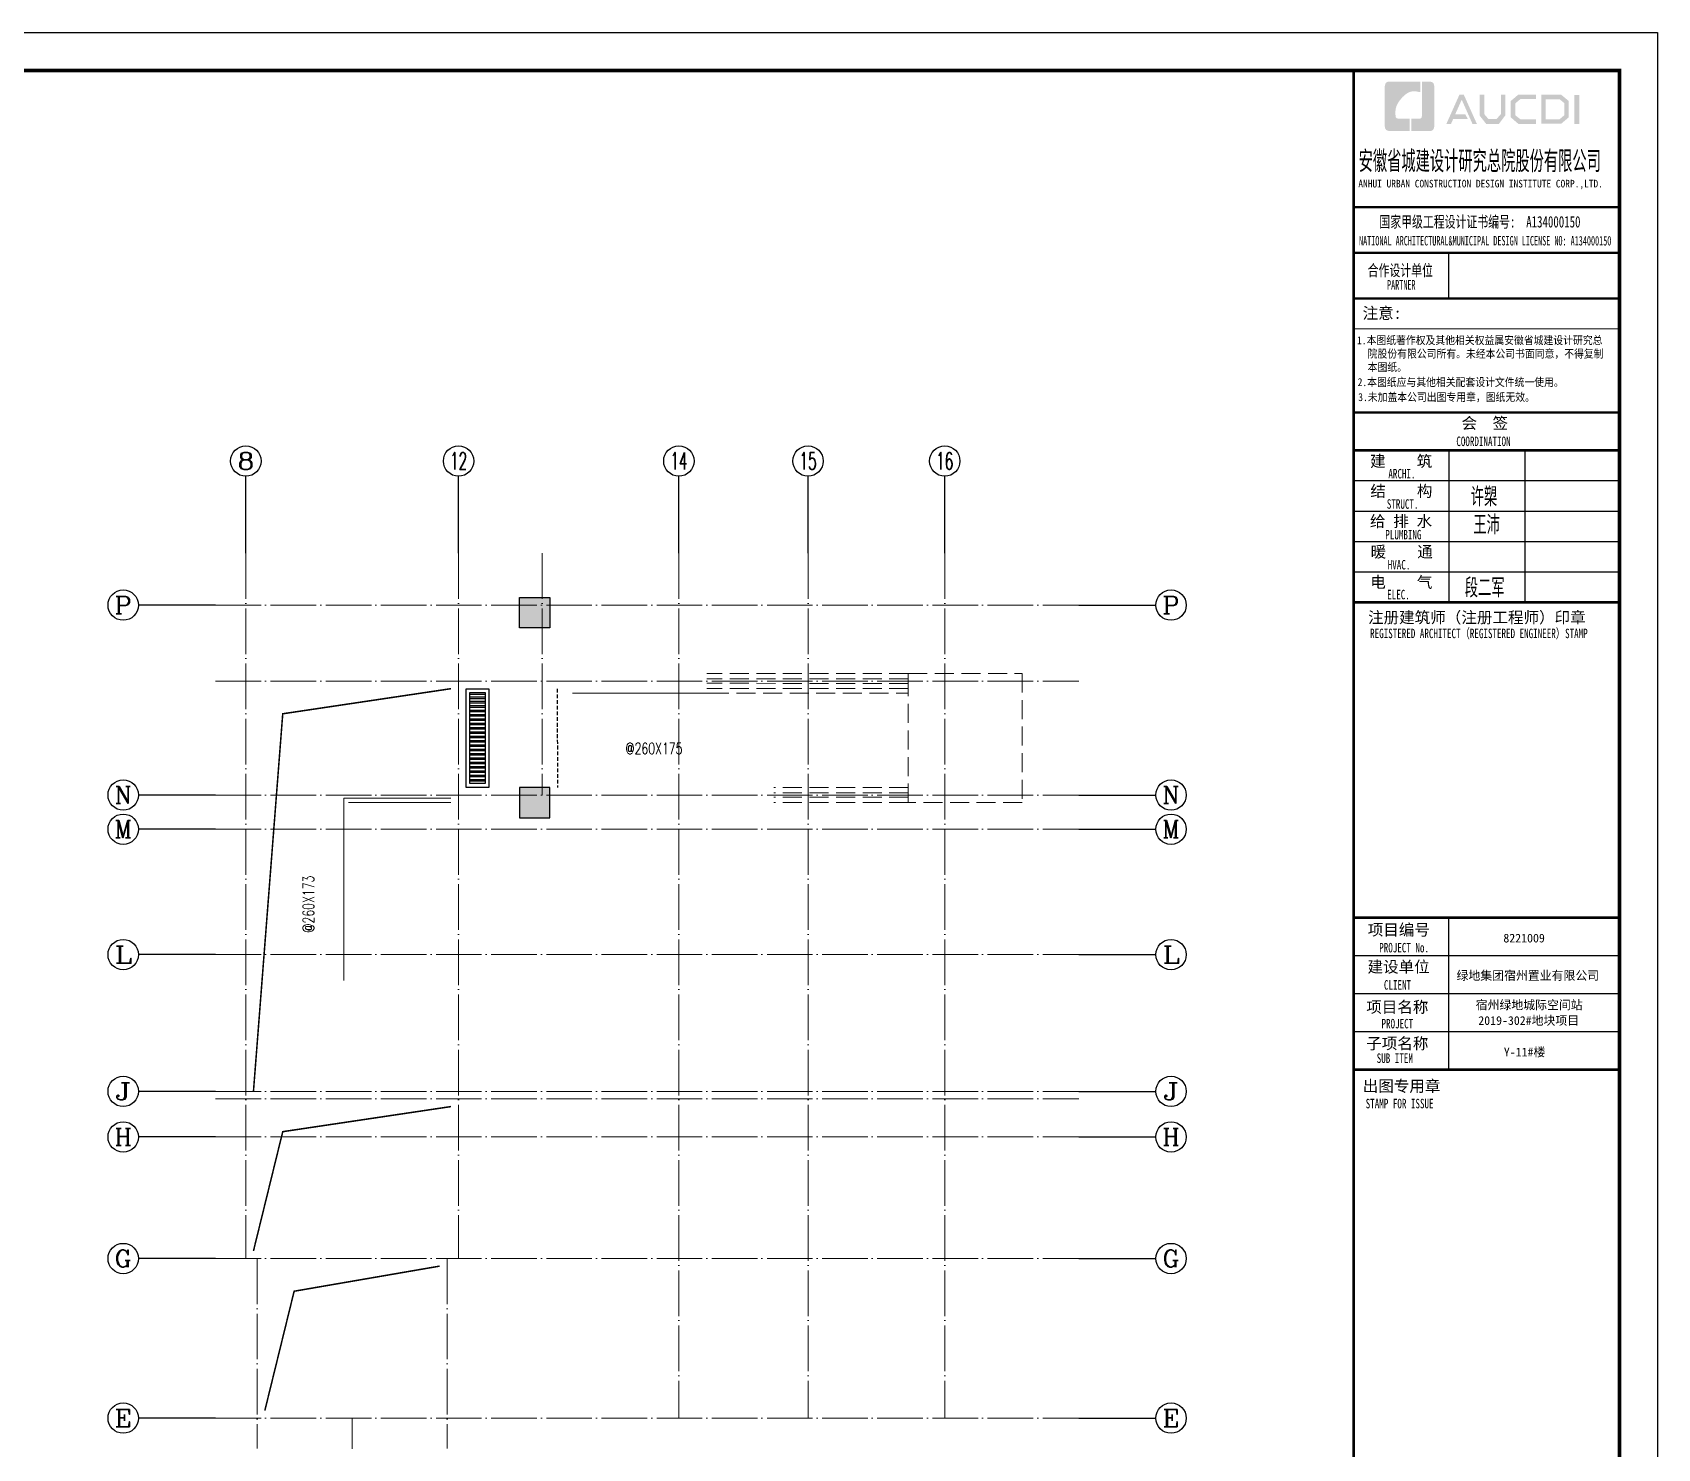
# Model space of a CAD drawing. Extents: x -518115 to 389031, y -231062 to 1628073.
# Drawn here: x 153490 to 174880, y 101171 to 119807 of the extents above; entities that cross this region are included whole.
import ezdxf
from ezdxf.enums import TextEntityAlignment as Align

# ---------------------------------------------------------------- set-up
doc = ezdxf.new("R2010")
doc.units = 0
doc.header["$LTSCALE"] = 1000
doc.header["$MEASUREMENT"] = 0
for name, pattern in [('#P_--_20B1_001_t3$0$DASH', [0.35, 0.25, -0.1]), ('DOTE', [2.42, 2, -0.2, 0.02, -0.2]), ('HIDDEN', [0.375, 0.25, -0.125])]:
    doc.linetypes.add(name, pattern=pattern)
for name, color, linetype in [('AXIS', 3, 'Continuous'), ('AXIS_TEXT', 4, 'Continuous'), ('PUB_TEXT', 4, 'Continuous'), ('图框', 140, 'Continuous'), ('图签文字', 147, 'Continuous'), ('审核', 1, 'Continuous')]:
    doc.layers.add(name, color=color, linetype=linetype)
for name, color, linetype, lineweight in [('DOTE', 19, 'DOTE', 9), ('PUB_HATCH', 8, 'Continuous', 9), ('STAIR', 2, 'Continuous', 18), ('图签', 147, 'Continuous', 18), ('平面-看线', 45, 'Continuous', 15)]:
    doc.layers.add(name, color=color, linetype=linetype, lineweight=lineweight)
doc.layers.add('yichutu', color=7, linetype='Continuous', true_color=0xffffff, plot=False)
doc.styles.add('_TCH_AXIS', font='COMPLEX', dxfattribs={"bigfont": 'GBCBIG'})
doc.styles.add('_TCH_DIM', font='SIMPLEX.shx', dxfattribs={"width": 0.7, "bigfont": 'GBCBIG.shx'})
doc.styles.add('COMPLEX', font='COMPLEX')
doc.styles.add('HT', font='')
doc.styles.add('宋体', font='', dxfattribs={"height": 50})
doc.styles.add('建筑图签-1', font='', dxfattribs={"width": 0.7})
doc.styles.add('建筑图签-2', font='TXT.shx', dxfattribs={"width": 0.5, "bigfont": 'HZTXT.shx'})
doc.styles.get('HT').set_extended_font_data('SimHei')
doc.styles.get('宋体').set_extended_font_data('SimSun')
doc.styles.get('建筑图签-1').set_extended_font_data('SimHei')

# ---------------------------------------------------------------- blocks, each defined once
blk = doc.blocks.new('yct-841-594-84100-59399.9999999999-100-1000.0')
at = {"layer": 'yichutu', "color": 7, "true_color": 0xffffff}
blk.add_lwpolyline([(0, 0), (0, 59400), (84100, 59400), (84100, 0)], close=True, dxfattribs=at)
blk = doc.blocks.new('A$C110D7C8B')
h = blk.add_hatch()
h.set_pattern_fill('ANSI32', color=246, scale=12, angle=135)
h.set_pattern_definition([(180, (0, 0), (-4e-15, -57.15), []), (180, (-19.05, 19.05), (-4e-15, -57.15), [])])
h.paths.add_polyline_path([(50, -1350), (250, -1350), (250, -150), (50, -150)])
at = {"color": 246}
for points in [[(0, -100), (300, -100), (300, -1400), (0, -1400)], [(50, -150), (250, -150), (250, -1350), (50, -1350)]]:
    blk.add_lwpolyline(points, close=True, dxfattribs=at)
blk = doc.blocks.new('A$C028C60F5')
at = {"color": 6}
blk.add_lwpolyline([(400, 0), (0, 0), (0, -400), (400, -400)], close=True, dxfattribs=at)
at = {"layer": 'PUB_HATCH'}
blk.add_solid([(0, -400), (400, -400), (0, 0), (400, 0)], dxfattribs=at)
blk = doc.blocks.new('_AXISO')
blk.add_circle((0, 0), 0.5)
at = {"layer": 'AXIS_TEXT', "style": 'COMPLEX', "width": 1.041667}
blk.add_attdef('A', text='', height=0.56, dxfattribs=at).set_placement((-0.25, -0.28), (0.25, -0.28), align=Align.FIT)
blk = doc.blocks.new('院标1')
h = blk.add_hatch(color=150)
h.dxf.hatch_style = 1
h.set_gradient(color1=(33, 113, 253), color2=(33, 113, 253), tint=1, name='INVCURVED')
edge = h.paths.add_edge_path()
edge.add_spline(control_points=[(116373, 648379), (116379, 648379), (116382, 648379), (116391, 648379), (116391, 648379), (116391, 648379), (116616, 648379), (116616, 648379), (116616, 648379), (116616, 648379), (116616, 648054), (116616, 648054), (116616, 648054), (116616, 648054), (116108, 648054), (116108, 648054), (116108, 648054), (116028, 648054), (115963, 648111), (115963, 648199), (115963, 648199), (115963, 648199), (115963, 649215), (115963, 649215), (115963, 649215), (115963, 649295), (116018, 649360), (116108, 649360), (116108, 649360), (116108, 649360), (116897, 649360), (116897, 649360), (116897, 649360), (116897, 649360), (116897, 649080), (116897, 649080), (116897, 649080), (116897, 649080), (116566, 649140), (116356, 648859), (116356, 648859), (116245, 648719), (116240, 648545), (116247, 648466), (116247, 648466), (116254, 648386), (116247, 648466), (116247, 648466), (116247, 648466), (116247, 648466), (116258, 648374), (116373, 648379)], knot_values=[0, 0, 0, 0, 0.071429, 0.071429, 0.071429, 0.107143, 0.142857, 0.142857, 0.142857, 0.178571, 0.214286, 0.214286, 0.214286, 0.25, 0.285714, 0.285714, 0.285714, 0.321429, 0.357143, 0.357143, 0.357143, 0.392857, 0.428571, 0.428571, 0.428571, 0.464286, 0.5, 0.5, 0.5, 0.535714, 0.571429, 0.571429, 0.571429, 0.607143, 0.642857, 0.642857, 0.642857, 0.678571, 0.714286, 0.714286, 0.714286, 0.75, 0.785714, 0.785714, 0.785714, 0.821429, 0.857143, 0.857143, 0.857143, 0.928571, 1, 1, 1, 1], degree=3, periodic=0)
h = blk.add_hatch(color=150)
h.dxf.hatch_style = 1
h.set_gradient(color1=(33, 113, 253), color2=(33, 113, 253), tint=1, name='INVCURVED')
edge = h.paths.add_edge_path()
edge.add_spline(control_points=[(117268, 649215), (117268, 649215), (117268, 648199), (117268, 648199), (117268, 648199), (117268, 648114), (117212, 648054), (117123, 648054), (117123, 648054), (117123, 648054), (116663, 648054), (116663, 648054), (116663, 648054), (116663, 648054), (116663, 648379), (116663, 648379), (116663, 648379), (116663, 648379), (116865, 648379), (116865, 648379), (116865, 648379), (116907, 648379), (116941, 648413), (116941, 648455), (116941, 648455), (116941, 648455), (116941, 649360), (116941, 649360), (116941, 649360), (116941, 649360), (117123, 649360), (117123, 649360), (117123, 649360), (117204, 649360), (117268, 649306), (117268, 649215)], knot_values=[0, 0, 0, 0, 0.1, 0.1, 0.1, 0.15, 0.2, 0.2, 0.2, 0.25, 0.3, 0.3, 0.3, 0.35, 0.4, 0.4, 0.4, 0.45, 0.5, 0.5, 0.5, 0.55, 0.6, 0.6, 0.6, 0.65, 0.7, 0.7, 0.7, 0.75, 0.8, 0.8, 0.8, 0.9, 1, 1, 1, 1], degree=3, periodic=0)
blk = doc.blocks.new('A$C549D2611')
at = {"layer": '图框'}
h = blk.add_hatch(color=256, dxfattribs=at)
h.paths.add_polyline_path([(40957, -821), (41019, -821), (41019, -1206), (40957, -1206)])
h.paths.add_polyline_path([(40580, -879), (40580, -1142), (40761, -1142), (40823, -1089), (40823, -929), (40762, -879)], flags=16)
h.paths.add_polyline_path([(40521, -820), (40521, -1201), (40782, -1201), (40882, -1116), (40882, -902), (40784, -820)])
h.paths.add_polyline_path([(40450, -818), (40450, -876), (40246, -876), (40180, -931), (40180, -1091), (40246, -1142), (40451, -1142), (40451, -1203), (40219, -1203), (40118, -1116), (40118, -902), (40217, -818)])
h.paths.add_polyline_path([(39708, -819), (39769, -819), (39769, -1074), (39826, -1140), (39931, -1140), (39988, -1074), (39988, -819), (40045, -819), (40045, -1093), (39963, -1202), (39794, -1202), (39708, -1092)])
h.paths.add_polyline_path([(39442, -820), (39501, -820), (39672, -1202), (39614, -1202), (39473, -885), (39386, -1079), (39522, -1079), (39552, -1137), (39361, -1137), (39332, -1203), (39271, -1203)])
for p, q in [((38052, -2300), (41552, -2300)), ((38052, -2300), (41552, -2300)), ((38052, -2900), (41552, -2900))]:
    blk.add_line(p, q, dxfattribs=at)
blk.add_lwpolyline([(0, 0), (42050, 0), (42050, -29700), (0, -29700)], close=True, dxfattribs=at)
blk.add_lwpolyline([(0, 0), (42050, 0), (42050, -29700), (0, -29700)], close=True, dxfattribs=at)
at = {"layer": '图框', "const_width": 50}
blk.add_lwpolyline([(41550, -29200), (41550, -500), (1250, -500), (1250, -29200)], close=True, dxfattribs=at)
at = {"layer": '图框'}
for points, const_width in [([(38052, -29200), (38052, -500)], 35), ([(38052, -2300), (41552, -2300)], 30), ([(38052, -2900), (41552, -2900)], 30), ([(38052, -2900), (41552, -2900)], 30), ([(39302, -2900), (39302, -3500)], 17.5), ([(38052, -3500), (41552, -3500)], 30), ([(38052, -3500), (41552, -3500)], 30), ([(38052, -3900), (41552, -3900)], 17.5), ([(38057, -5000), (41557, -5000)], 30), ([(38057, -5500), (41557, -5500)], 35), ([(38057, -5500), (41557, -5500)], 35), ([(39307, -5500), (39307, -7500)], 17.5), ([(40307, -5500), (40307, -7500)], 17.5), ([(38057, -5900), (41557, -5900)], 17.5), ([(38057, -6300), (41557, -6300)], 17.5), ([(38057, -6700), (41557, -6700)], 17.5), ([(38057, -7100), (41557, -7100)], 17.5), ([(38057, -7500), (41557, -7500)], 35), ([(38052, -11650), (41552, -11650)], 35), ([(38052, -11650), (41552, -11650)], 35), ([(39302, -13650), (39302, -11650)], 17.5), ([(38052, -12150), (41552, -12150)], 17.5), ([(38052, -12650), (41552, -12650)], 17.5), ([(38052, -13150), (41552, -13150)], 17.5), ([(41552, -13650), (38052, -13650)], 35)]:
    blk.add_lwpolyline(points, dxfattribs=dict(at, const_width=const_width))
at = {"xscale": 0.5, "yscale": 0.5, "zscale": 0.5}
blk.add_blockref('院标1', (-19522, -325325), dxfattribs=at)
at = {"layer": '图框'}
for s, height, style, width, p in [('ANHUI URBAN CONSTRUCTION DESIGN INSTITUTE CORP.,LTD.', 100, '建筑图签-1', 0.91, (38112, -2039)), ('NATIONAL ARCHITECTURAL&MUNICIPAL DESIGN LICENSE NO: A134000150', 125, '建筑图签-1', 0.6, (38121, -2803)), ('PARTNER', 125, '建筑图签-1', 0.6, (38490, -3383)), ('1.本图纸著作权及其他相关权益属安徽省城建设计研究总', 105, 'HT', 0.88, (38095, -4103)), ('院股份有限公司所有。未经本公司书面同意，不得复制', 105, 'HT', 0.88, (38235, -4280)), ('本图纸。', 105, 'HT', 0.88, (38235, -4456)), (' 2.本图纸应与其他相关配套设计文件统一使用。 ', 105, 'HT', 0.88, (38040, -4654)), ('3.未加盖本公司出图专用章，图纸无效。', 105, 'HT', 0.88, (38111, -4851)), ('COORDINATION', 125, '建筑图签-1', 0.7, (39402, -5443)), ('ARCHI.', 125, '建筑图签-1', 0.7, (38507, -5869)), ('STRUCT.', 125, '建筑图签-1', 0.7, (38487, -6268)), ('PLUMBING', 125, '建筑图签-1', 0.7, (38467, -6671)), ('HVAC.', 125, '建筑图签-1', 0.7, (38499, -7067)), ('ELEC.', 125, '建筑图签-1', 0.7, (38492, -7460)), ('REGISTERED ARCHITECT（REGISTERED ENGINEER）STAMP', 125, '建筑图签-1', 0.7, (38267, -7971)), ('PROJECT No.', 125, '建筑图签-1', 0.7, (38387, -12107, -899)), ('CLIENT', 125, '建筑图签-1', 0.7, (38449, -12597)), ('PROJECT', 125, '建筑图签-1', 0.7, (38417, -13107)), ('SUB ITEM', 125, '建筑图签-1', 0.7, (38354, -13562)), ('STAMP FOR ISSUE', 125, '建筑图签-1', 0.7, (38209, -14159))]:
    blk.add_text(s, height=height, dxfattribs=dict(at, style=style, width=width)).set_placement(p)
at = {"layer": '图签', "color": 2, "style": '宋体'}
for s, height, p in [('8221009', 114.7, (40021, -11976)), ('绿地集团宿州置业有限公司', 114.67, (39405, -12469)), ('宿州绿地城际空间站', 114.7, (39657, -12856)), ('2019-302#地块项目', 114.67, (39691, -13061)), ('Y-11#楼', 114.7, (40027, -13476))]:
    blk.add_text(s, height=height, dxfattribs=at).set_placement(p)
at = {"layer": '图签文字', "color": 7, "style": '建筑图签-1'}
for s, height, width, p in [('安徽省城建设计研究总院股份有限公司', 250, 0.55, (38116, -1811)), ('国家甲级工程设计证书编号:  A134000150', 150, 0.7, (38389, -2566)), ('合作设计单位', 150, 0.7, (38235, -3205))]:
    blk.add_text(s, height=height, dxfattribs=dict(at, width=width)).set_placement(p)
for s, p in [('注意:', (38168, -3768)), ('会  签', (39470, -5216)), ('建    筑', (38267, -5717)), ('结    构', (38270, -6110)), ('给 排 水', (38265, -6507)), ('暖    通', (38274, -6909)), ('电    气', (38269, -7309)), ('注册建筑师（注册工程师）印章', (38240, -7773)), ('项目编号', (38236, -11884)), ('建设单位', (38233, -12372)), ('项目名称', (38216, -12901)), ('子项名称', (38216, -13380)), ('出图专用章', (38170, -13941))]:
    blk.add_text(s, height=150, dxfattribs=at).set_placement(p)
at = {"layer": '图签文字', "color": 1, "style": '建筑图签-2', "width": 0.7}
for s, p in [('许槊', (39590, -6236)), ('王沛', (39625, -6606)), ('段二军', (39513, -7434))]:
    blk.add_text(s, height=250, dxfattribs=at).set_placement(p)

msp = doc.modelspace()

# ---------------------------------------------------------------- linework, layer by layer
at = {"color": 6, "const_width": 20}
for points in [[(156398.7, 105870.7), (156784.3, 110840.5), (158998.7, 111170.8)], [(156398.7, 103770.7), (156784.3, 105340.5), (158998.7, 105670.8)], [(156548.7, 101670.7), (156934.3, 103240.5), (158848.7, 103570.8)]]:
    msp.add_lwpolyline(points, dxfattribs=at)
at = {"layer": 'AXIS'}
for p, q in [((156298.7, 112952.2), (156298.7, 113966.8)), ((159098.7, 112952.2), (159098.7, 113966.8)), ((161998.7, 112952.2), (161998.7, 113966.8)), ((163698.7, 112952.2), (163698.7, 113966.8)), ((165498.7, 112952.2), (165498.7, 113966.8)), ((155898.7, 112270.7), (154884.1, 112270.7)), ((167262.3, 112270.7), (168276.9, 112270.7)), ((155898.7, 109770.7), (154884.1, 109770.7)), ((167262.3, 109770.7), (168276.9, 109770.7)), ((155898.7, 109320.7), (154884.1, 109320.7)), ((167262.3, 109320.7), (168276.9, 109320.7)), ((155898.7, 107670.7), (154884.1, 107670.7)), ((167262.3, 107670.7), (168276.9, 107670.7)), ((155898.7, 105870.7), (154884.1, 105870.7)), ((167262.3, 105870.7), (168276.9, 105870.7)), ((155898.7, 105271), (154884.1, 105271)), ((167262.3, 105271), (168276.9, 105271)), ((155898.7, 103670.7), (154884.1, 103670.7)), ((167262.3, 103670.7), (168276.9, 103670.7)), ((155898.7, 101570.7), (154884.1, 101570.7)), ((167262.3, 101570.7), (168276.9, 101570.7))]:
    msp.add_line(p, q, dxfattribs=at)
at = {"layer": 'DOTE', "linetype": 'DOTE', "ltscale": 0.3}
for p, q in [((156298.7, 112952.2), (156298.7, 103670.7)), ((159098.7, 112952.2), (159098.7, 103670.7)), ((160198.7, 112952.2), (160198.7, 109770.7)), ((161998.7, 112952.2), (161998.7, 101570.7)), ((163698.7, 112952.2), (163698.7, 101570.7)), ((165498.7, 112952.2), (165498.7, 101570.7)), ((155898.7, 112270.7), (167262.3, 112270.7)), ((155898.7, 111270.7), (167262.3, 111270.7)), ((155898.7, 109770.7), (167262.3, 109770.7)), ((155898.7, 109320.7), (167262.3, 109320.7)), ((155898.7, 107670.7), (167262.3, 107670.7)), ((155898.7, 105870.7), (167262.3, 105870.7)), ((155898.7, 105770.7), (167262.3, 105770.7)), ((155898.7, 105270.7), (167262.3, 105270.7)), ((155898.7, 103670.7), (167262.3, 103670.7)), ((156448.7, 103670.7), (156448.7, 101170.7)), ((158948.9, 103670.7), (158948.9, 101170.7)), ((155898.7, 101570.7), (167262.3, 101570.7)), ((157698.8, 101570.7), (157698.8, 101165.9))]:
    msp.add_line(p, q, dxfattribs=at)
at = {"layer": 'STAIR', "color": 246, "linetype": '#P_--_20B1_001_t3$0$DASH'}
for p, q in [((165018.5, 111371), (162366.5, 111371)), ((165018.5, 111301), (162366.5, 111301.2)), ((165018.5, 111241), (162366.5, 111241.2)), ((165018.5, 111171), (162366.5, 111171)), ((162407.3, 111111), (165018.5, 111111)), ((165018.5, 109871), (163250.5, 109871)), ((165018.5, 109801), (163250.5, 109801.2)), ((165018.5, 109741), (163250.5, 109741.2)), ((165018.5, 109671), (163250.5, 109671.2))]:
    msp.add_line(p, q, dxfattribs=at)
at = {"layer": 'STAIR'}
for p, q in [((160598.5, 111111), (162407.3, 111111)), ((157648.7, 109670.7), (158998.7, 109670.7))]:
    msp.add_line(p, q, dxfattribs=at)
at = {"layer": 'STAIR', "color": 246, "linetype": '#P_--_20B1_001_t3$0$DASH'}
msp.add_lwpolyline([(165018.5, 111371), (166518.5, 111371), (166518.5, 109671), (165018.5, 109671)], close=True, dxfattribs=at)
at = {"layer": 'STAIR'}
msp.add_lwpolyline([(158998.7, 109730.7), (157588.7, 109730.7), (157588.7, 107330.7)], dxfattribs=at)
at = {"layer": '审核', "color": 58, "linetype": 'HIDDEN', "ltscale": 0.2}
msp.add_line((160398.7, 111170.8), (160398.8, 109870.8), dxfattribs=at)
at = {"layer": '平面-看线'}
for p, q in [((165018.5, 111171), (165018.5, 111371)), ((165018.5, 109671), (165018.5, 109871))]:
    msp.add_line(p, q, dxfattribs=at)

# ---------------------------------------------------------------- block references
for name, p in [('A$C549D2611', (132830.5, 119806.8)), ('A$C110D7C8B', (159198.7, 111270.7)), ('A$C028C60F5', (159898.7, 109870.7))]:
    msp.add_blockref(name, p)
at = {"xscale": -1}
msp.add_blockref('A$C028C60F5', (160298.7, 112370.7), dxfattribs=at)
at = {"layer": 'AXIS'}
ref = msp.add_blockref('_AXISO', (156298.7, 114166.8), dxfattribs=dict(at, xscale=400, yscale=400, zscale=400))
ref.add_attrib('A', '8', dxfattribs={"layer": 'AXIS_TEXT', "height": 226.3, "style": '_TCH_AXIS', "width": 1.5}).set_placement((156185.6, 114053.7), (156411.9, 114053.7), align=Align.FIT)
ref = msp.add_blockref('_AXISO', (159098.7, 114166.8), dxfattribs=dict(at, xscale=400, yscale=400, zscale=400))
ref.add_attrib('A', '12', dxfattribs={"layer": 'AXIS_TEXT', "height": 226.27, "style": '_TCH_AXIS', "width": 0.724138}).set_placement((158985.6, 114053.7), (159211.9, 114053.7), align=Align.FIT)
ref = msp.add_blockref('_AXISO', (161998.7, 114166.8), dxfattribs=dict(at, xscale=400, yscale=400, zscale=400))
ref.add_attrib('A', '14', dxfattribs={"layer": 'AXIS_TEXT', "height": 226.27, "style": '_TCH_AXIS', "width": 0.677419}).set_placement((161885.6, 114053.7), (162111.9, 114053.7), align=Align.FIT)
ref = msp.add_blockref('_AXISO', (163698.7, 114166.8), dxfattribs=dict(at, xscale=400, yscale=400, zscale=400))
ref.add_attrib('A', '15', dxfattribs={"layer": 'AXIS_TEXT', "height": 226.27, "style": '_TCH_AXIS', "width": 0.724138}).set_placement((163585.6, 114053.7), (163811.9, 114053.7), align=Align.FIT)
ref = msp.add_blockref('_AXISO', (165498.7, 114166.8), dxfattribs=dict(at, xscale=400, yscale=400, zscale=400))
ref.add_attrib('A', '16', dxfattribs={"layer": 'AXIS_TEXT', "height": 226.27, "style": '_TCH_AXIS', "width": 0.724138}).set_placement((165385.6, 114053.7), (165611.9, 114053.7), align=Align.FIT)
ref = msp.add_blockref('_AXISO', (154684.1, 112270.7), dxfattribs=dict(at, xscale=400, yscale=400, zscale=400))
ref.add_attrib('A', 'P', dxfattribs={"layer": 'AXIS_TEXT', "height": 226.3, "style": '_TCH_AXIS', "width": 1.235294}).set_placement((154571, 112157.6), (154797.3, 112157.6), align=Align.FIT)
ref = msp.add_blockref('_AXISO', (168476.9, 112270.7), dxfattribs=dict(at, xscale=400, yscale=400, zscale=400))
ref.add_attrib('A', 'P', dxfattribs={"layer": 'AXIS_TEXT', "height": 226.3, "style": '_TCH_AXIS', "width": 1.235294}).set_placement((168363.8, 112157.6), (168590, 112157.6), align=Align.FIT)
ref = msp.add_blockref('_AXISO', (154684.1, 109770.7), dxfattribs=dict(at, xscale=400, yscale=400, zscale=400))
ref.add_attrib('A', 'N', dxfattribs={"layer": 'AXIS_TEXT', "height": 226.3, "style": '_TCH_AXIS', "width": 1.105263}).set_placement((154571, 109657.6), (154797.3, 109657.6), align=Align.FIT)
ref = msp.add_blockref('_AXISO', (168476.9, 109770.7), dxfattribs=dict(at, xscale=400, yscale=400, zscale=400))
ref.add_attrib('A', 'N', dxfattribs={"layer": 'AXIS_TEXT', "height": 226.3, "style": '_TCH_AXIS', "width": 1.105263}).set_placement((168363.8, 109657.6), (168590, 109657.6), align=Align.FIT)
ref = msp.add_blockref('_AXISO', (154684.1, 109320.7), dxfattribs=dict(at, xscale=400, yscale=400, zscale=400))
ref.add_attrib('A', 'M', dxfattribs={"layer": 'AXIS_TEXT', "height": 226.3, "style": '_TCH_AXIS'}).set_placement((154571, 109207.6), (154797.3, 109207.6), align=Align.FIT)
ref = msp.add_blockref('_AXISO', (168476.9, 109320.7), dxfattribs=dict(at, xscale=400, yscale=400, zscale=400))
ref.add_attrib('A', 'M', dxfattribs={"layer": 'AXIS_TEXT', "height": 226.3, "style": '_TCH_AXIS'}).set_placement((168363.8, 109207.6), (168590, 109207.6), align=Align.FIT)
ref = msp.add_blockref('_AXISO', (154684.1, 107670.7), dxfattribs=dict(at, xscale=400, yscale=400, zscale=400))
ref.add_attrib('A', 'L', dxfattribs={"layer": 'AXIS_TEXT', "height": 226.3, "style": '_TCH_AXIS', "width": 1.4}).set_placement((154571, 107557.6), (154797.3, 107557.6), align=Align.FIT)
ref = msp.add_blockref('_AXISO', (168476.9, 107670.7), dxfattribs=dict(at, xscale=400, yscale=400, zscale=400))
ref.add_attrib('A', 'L', dxfattribs={"layer": 'AXIS_TEXT', "height": 226.3, "style": '_TCH_AXIS', "width": 1.4}).set_placement((168363.8, 107557.6), (168590, 107557.6), align=Align.FIT)
ref = msp.add_blockref('_AXISO', (154684.1, 105870.7), dxfattribs=dict(at, xscale=400, yscale=400, zscale=400))
ref.add_attrib('A', 'J', dxfattribs={"layer": 'AXIS_TEXT', "height": 226.3, "style": '_TCH_AXIS', "width": 1.909091}).set_placement((154571, 105757.6), (154797.3, 105757.6), align=Align.FIT)
ref = msp.add_blockref('_AXISO', (168476.9, 105870.7), dxfattribs=dict(at, xscale=400, yscale=400, zscale=400))
ref.add_attrib('A', 'J', dxfattribs={"layer": 'AXIS_TEXT', "height": 226.3, "style": '_TCH_AXIS', "width": 1.909091}).set_placement((168363.8, 105757.6), (168590, 105757.6), align=Align.FIT)
ref = msp.add_blockref('_AXISO', (154684.1, 105271), dxfattribs=dict(at, xscale=400, yscale=400, zscale=400))
ref.add_attrib('A', 'H', dxfattribs={"layer": 'AXIS_TEXT', "height": 226.3, "style": '_TCH_AXIS', "width": 1.05}).set_placement((154571, 105157.9), (154797.3, 105157.9), align=Align.FIT)
ref = msp.add_blockref('_AXISO', (168476.9, 105271), dxfattribs=dict(at, xscale=400, yscale=400, zscale=400))
ref.add_attrib('A', 'H', dxfattribs={"layer": 'AXIS_TEXT', "height": 226.3, "style": '_TCH_AXIS', "width": 1.05}).set_placement((168363.8, 105157.9), (168590, 105157.9), align=Align.FIT)
ref = msp.add_blockref('_AXISO', (154684.1, 103670.7), dxfattribs=dict(at, xscale=400, yscale=400, zscale=400))
ref.add_attrib('A', 'G', dxfattribs={"layer": 'AXIS_TEXT', "height": 226.3, "style": '_TCH_AXIS', "width": 1.166667}).set_placement((154571, 103557.6), (154797.3, 103557.6), align=Align.FIT)
ref = msp.add_blockref('_AXISO', (168476.9, 103670.7), dxfattribs=dict(at, xscale=400, yscale=400, zscale=400))
ref.add_attrib('A', 'G', dxfattribs={"layer": 'AXIS_TEXT', "height": 226.3, "style": '_TCH_AXIS', "width": 1.166667}).set_placement((168363.8, 103557.6), (168590, 103557.6), align=Align.FIT)
ref = msp.add_blockref('_AXISO', (154684.1, 101570.7), dxfattribs=dict(at, xscale=400, yscale=400, zscale=400))
ref.add_attrib('A', 'E', dxfattribs={"layer": 'AXIS_TEXT', "height": 226.3, "style": '_TCH_AXIS', "width": 1.3125}).set_placement((154571, 101457.6), (154797.3, 101457.6), align=Align.FIT)
ref = msp.add_blockref('_AXISO', (168476.9, 101570.7), dxfattribs=dict(at, xscale=400, yscale=400, zscale=400))
ref.add_attrib('A', 'E', dxfattribs={"layer": 'AXIS_TEXT', "height": 226.3, "style": '_TCH_AXIS', "width": 1.3125}).set_placement((168363.8, 101457.6), (168590, 101457.6), align=Align.FIT)
at = {"layer": 'yichutu', "xscale": 0.5, "yscale": 0.5, "zscale": 0.5}
msp.add_blockref('yct-841-594-84100-59399.9999999999-100-1000.0', (132830.5, 90106.8), dxfattribs=at)

# ---------------------------------------------------------------- texts
at = {"layer": 'PUB_TEXT', "color": 7, "style": '_TCH_DIM', "width": 0.705882}
msp.add_text('@260X175', height=148.75, dxfattribs=at).set_placement((161294.4, 110309.4))
msp.add_text('@260X173', height=148.75, rotation=90, dxfattribs=at).set_placement((157196.6, 107958.7))

doc.saveas('drawing.dxf')
